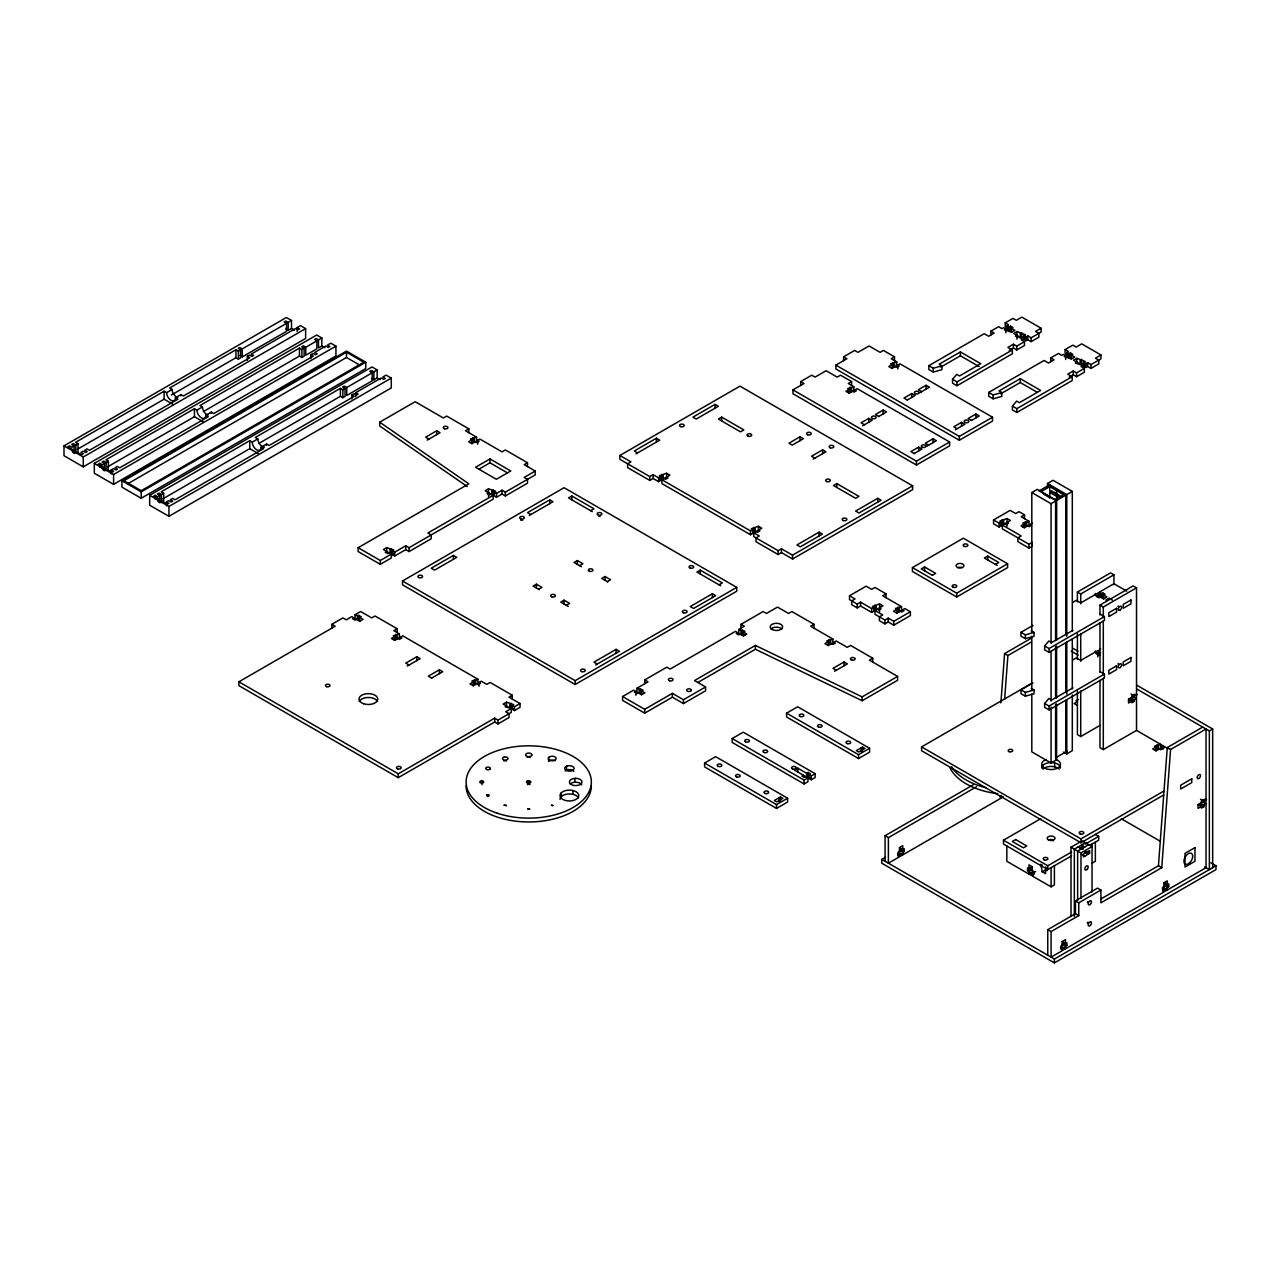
<?xml version="1.0" encoding="UTF-8"?>
<svg xmlns="http://www.w3.org/2000/svg" width="1280" height="1280" viewBox="0 0 1280 1280"><rect width="100%" height="100%" fill="white"/><g stroke="black" fill="none" stroke-linecap="round" stroke-linejoin="round"><path stroke-width="1.5" d="M1000.896 702.88L1004.576 653.616L1031.584 638.032M1004.656 698.88L1007.888 655.536L1031.52 641.888M1100.96 898.944L1158.448 865.76L1167.264 747.552L1202.72 727.088M1047.76 955.216L1047.76 929.664L1075.44 913.68L1075.44 900.896L1097.568 888.128L1100.896 890.032L1100.896 902.816L1161.76 867.68L1170.592 749.472L1206.032 729.008L1206.032 799.936L1203.824 801.216L1200.512 799.296M1009.264 350.432L1013.424 348.048L1016.736 349.952L1024.48 345.488L1024.48 341.648L1016.736 346.128L1013.424 344.208L1007.888 347.408L1012.32 349.952L1012.32 353.792L956.976 385.744L952.544 383.184L952.544 379.36L956.752 374.368L959.52 375.968L980.768 363.696L960.4 351.936L939.152 364.208L941.92 365.808L941.92 369.648L933.28 372.064L928.864 369.52L928.864 365.68L984.208 333.728L988.624 336.288L994.16 333.088L990.848 331.168L990.848 335.008M1069.152 377.184L1073.296 374.784L1076.608 376.704L1084.368 372.224L1084.368 368.4L1076.608 372.864L1073.296 370.944L1067.76 374.144L1072.192 376.704L1072.192 380.528L1016.848 412.48L1012.416 409.936L1012.416 406.096L1016.624 401.104L1019.392 402.704L1040.64 390.432L1020.272 378.688L999.024 390.944L1001.792 392.544L1001.792 396.384L993.168 398.816L988.736 396.256L988.736 392.416L1044.08 360.464L1048.496 363.024L1054.032 359.824L1050.72 357.92L1050.72 361.744M1099.984 614.032L1104.416 616.592L1104.416 620.432L1049.072 652.368L1044.64 649.824L1044.64 645.984L1048.848 641.008L1051.616 642.592L1072.864 630.336M1099.984 671.552L1104.416 674.096L1104.416 677.936L1049.072 709.888L1044.64 707.328L1044.64 703.488L1048.848 698.512L1051.616 700.112L1072.864 687.84M297.152 331.568L297.152 327.568L300.464 325.648L305.616 328.624L305.616 338.464L83.264 466.848L64 455.728L64 445.888L286.352 317.504L291.504 320.48L291.504 328.464L288.176 330.384L285.744 328.976M247.344 360.32L247.344 356.32L249.776 357.728L183.472 396L180.992 394.576L175.456 397.76A6.256 3.616 60 0 1 171.024 400.32A6.256 3.616 60 0 1 166.608 392.656L164.112 391.216L75.568 442.336L78 443.744L78 451.728M171.344 395.024L235.936 357.728L238.384 359.136L240.592 357.856L240.592 349.872L238.384 351.152L235.936 349.744L169.648 388.016L172.128 389.456A6.256 3.616 60 0 0 177.712 397.616M74.128 451.968L74.128 445.984L71.92 447.264L69.472 445.856L67.824 446.816L73.36 450A1.952 1.12 60 0 0 74.736 452.4A1.952 1.12 60 0 0 76.112 451.6L81.648 454.8L83.312 453.84L80.88 452.432L83.088 451.152L85.52 452.56L87.184 451.6L84.752 450.192L86.96 448.912L89.408 450.32L177.952 399.2L175.456 397.76M74.128 445.984L71.696 444.576L73.36 443.616L75.792 445.024L78 443.744M166.608 392.656L172.128 389.456M240.592 349.872L238.16 348.464L239.808 347.504L242.256 348.912L286.528 323.36L286.528 331.344L242.256 356.896L239.808 355.488M286.528 323.36L284.08 321.952L285.744 320.992L288.176 322.4L291.504 320.48M64 445.888L72.256 450.64L73.36 450M77.264 449.344L164.112 399.2L172.752 404.192M72.256 450.64A1.952 1.12 60 0 0 73.632 453.04A1.952 1.12 60 0 0 75.008 452.24L76.112 451.6M247.344 356.32L249.552 355.04L251.984 356.448L253.648 355.488L251.216 354.096L295.488 328.528L297.92 329.936L299.584 328.976L297.152 327.568M75.008 452.24L83.264 457.008L305.616 328.624M310.864 358.656L310.864 354.672L313.088 353.392L315.52 354.8L317.184 353.84L314.752 352.432L325.808 346.032L328.256 347.44L329.904 346.48L327.472 345.072L330.8 343.168L335.936 346.128L335.936 355.968L113.584 484.352L94.32 473.232L94.32 463.392L316.688 335.008L321.824 337.984L321.824 345.968L318.512 347.888L318.512 339.904L321.824 337.984M104.448 469.472L104.448 463.488L102.24 464.768L99.808 463.36L98.144 464.32L103.68 467.52A1.952 1.12 60 0 0 105.056 469.904A1.952 1.12 60 0 0 106.448 469.104L111.984 472.304L113.632 471.344L111.2 469.936L111.2 473.936M310.864 354.672L313.312 356.064L213.808 413.52L211.312 412.08L205.776 415.28A6.256 3.616 60 0 1 201.36 417.824A6.256 3.616 60 0 1 196.928 410.16L194.432 408.72L105.888 459.84L108.32 461.248L108.32 469.232L106.112 470.512L106.112 462.528L103.68 461.12L102.016 462.08L104.448 463.488M203.408 411.536L299.472 356.064L301.904 357.472L304.128 356.192L304.128 348.208L301.904 349.488L299.472 348.08L199.968 405.536L202.464 406.96A6.256 3.616 60 0 0 208.032 415.12M106.112 462.528L108.32 461.248M196.928 410.16L202.464 406.96M305.776 347.248L316.848 340.864L316.848 348.848L305.776 355.232L305.776 347.248L303.344 345.84L301.68 346.8L304.128 348.208M94.32 463.392L102.576 468.16L103.68 467.52M107.6 466.848L194.432 416.704L203.088 421.696M102.576 468.16A1.952 1.12 60 0 0 103.952 470.544A1.952 1.12 60 0 0 105.328 469.744L106.448 469.104M111.2 469.936L113.424 468.656L115.856 470.064L117.52 469.104L115.072 467.712L117.296 466.432L119.728 467.824L208.272 416.704L205.776 415.28M105.328 469.744L113.584 474.512L335.936 346.128M121.936 480.736L346.512 351.088L365.776 362.208L365.776 368.592L141.2 498.256L121.936 487.136L121.936 480.736L141.2 491.856L365.776 362.208M346.512 352.24L123.936 480.736L141.2 490.704L363.776 362.208L346.512 352.24L346.512 357.472L127.376 483.984M355.696 396.672L355.696 392.688L381.152 377.984L383.584 379.392L385.248 378.432L382.816 377.024L386.128 375.12L391.28 378.08L391.28 387.92L168.928 516.304L149.664 505.184L149.664 495.344L372.016 366.96L377.168 369.936L377.168 377.92L373.856 379.84L371.408 378.432M159.792 501.424L159.792 495.44L157.584 496.72L155.152 495.312L153.488 496.272L159.024 499.472A1.952 1.12 60 0 0 160.4 501.856A1.952 1.12 60 0 0 161.776 501.056L167.312 504.256L168.976 503.296L166.544 501.888L166.544 505.888M351.824 398.912L351.824 394.928L354.256 396.32L269.152 445.472L266.656 444.032L261.12 447.232A6.256 3.616 60 0 1 256.688 449.776A6.256 3.616 60 0 1 252.272 442.112L249.776 440.672L161.232 491.792L163.664 493.2L163.664 501.184L161.456 502.464L159.024 501.056M258.72 443.504L340.416 396.32L342.864 397.728L345.072 396.448L345.072 388.464L342.864 389.744L340.416 388.336L255.312 437.472L257.808 438.912A6.256 3.616 60 0 0 264.448 447.184M159.792 495.44L157.36 494.032L159.024 493.072L161.456 494.48L163.664 493.2M252.272 442.112L257.808 438.912M346.736 387.504L372.192 372.816L372.192 380.8L346.736 395.504L346.736 387.504L344.304 386.096L342.64 387.056L345.072 388.464M372.192 372.816L369.76 371.408L371.408 370.448L373.856 371.856L377.168 369.936M149.664 495.344L157.92 500.112L159.024 499.472M162.928 498.8L249.776 448.656L258.416 453.648M157.92 500.112A1.952 1.12 60 0 0 159.296 502.496A1.952 1.12 60 0 0 160.672 501.696L161.776 501.056M166.544 501.888L168.752 500.608L171.2 502.016L172.848 501.056L170.416 499.648L172.64 498.384L175.072 499.776L263.616 448.656L261.12 447.232M351.824 394.928L354.032 393.648L356.464 395.056L358.128 394.096L355.696 392.688M160.672 501.696L168.928 506.464L391.28 378.08M467.216 486.528L379.712 426L379.712 422.176L415.152 401.712L443.376 418L446.688 416.08L468.832 428.864L468.832 432.704M427.248 440.096L440.048 432.704L436.736 430.784L425.664 437.168L428.992 439.088M468.832 428.864L465.504 430.784L476.576 437.168L476.576 441.008L471.936 443.696L468.608 441.776L471.936 439.856L471.936 443.696M476.576 437.168L470.496 439.024L471.936 439.856M477.68 444.208L477.68 440.368L479.904 439.088L502.032 451.872L505.36 449.952L527.488 462.736L527.488 466.56M489.968 458.96L475.584 467.264L496.384 479.28L510.784 470.976L489.968 458.96L489.968 462.8L507.584 472.96M478.784 469.264L489.968 462.8M392.464 550.912L394.672 552.192L405.744 545.808L409.072 547.712L493.184 499.152L493.184 495.328L427.872 533.024L431.2 534.944L431.2 538.768L409.072 551.552L405.744 549.632L394.672 556.032L392.464 554.752L392.464 550.912L393.904 550.08L386.704 547.584L383.392 549.504L391.36 554.112L391.36 557.936L380.288 564.336L358.144 551.552L358.144 547.712L468.832 483.824L379.712 422.176M527.488 462.736L524.176 464.656L535.232 471.04L535.232 474.88L505.36 492.128L502.032 490.208L496.496 493.408L494.288 492.128L494.288 495.952L496.496 497.232L502.032 494.048L505.36 495.952L527.488 483.184L527.488 479.344L524.176 477.424L535.232 471.04M494.288 492.128L495.728 491.296L488.528 488.8L485.216 490.72L493.184 495.328M488.528 492.64L487.088 493.472L489.536 494.88L490.96 494.048M389.136 552.832L387.696 553.664L385.264 552.256L386.704 551.424L386.704 547.584M392.464 554.752L393.904 553.92L391.472 552.512L390.032 553.344L390.032 549.504M358.144 547.712L380.288 560.496L391.36 554.112M402.496 580.992L564.08 487.696L736.736 587.376L736.736 591.216L575.152 684.512L402.496 584.816L402.496 580.992L575.152 680.672L736.736 587.376M619.872 455.488L630.944 461.872L627.616 463.792L627.616 467.616L649.76 480.4L653.072 478.48L658.608 481.68L660.816 480.4L660.816 476.576L658.608 477.84L653.072 474.656L649.76 476.576L619.872 459.312L619.872 455.488L739.952 386.144L912.624 485.84L912.624 489.664L792.528 559.008L781.472 552.608L778.144 554.528L756.016 541.744L756.016 537.92L759.328 536L753.792 532.8L753.792 536.64L778.144 550.688L781.472 548.784L792.528 555.168L912.624 485.84M331.856 628.128L331.856 624.304L342.928 617.904L346.24 619.824L351.776 616.624L354 617.904L352.56 618.736L354.992 620.144L356.432 619.312M453.408 555.424L431.264 568.208L434.592 570.128L456.72 557.344L453.408 555.424L453.408 559.264M529.264 515.456L553.008 501.744L549.696 499.84L527.552 512.608L530.88 514.528M635.968 453.856L659.712 440.144L656.4 438.224L634.256 451.008L637.584 452.928M715.056 404.368L692.928 417.136L696.24 419.056L718.384 406.272L715.056 404.368L715.056 408.192M238.88 681.808L398.272 773.824L494.672 718.16L497.984 720.08L511.264 712.416L511.264 708.576L505.728 711.776L509.056 713.696L509.056 717.536L497.984 723.92L494.672 722L398.272 777.664L238.88 685.648L238.88 681.808L335.184 626.208L331.856 624.304M359.744 621.232L359.744 617.392L363.072 619.312L359.744 621.232L355.104 618.544L355.104 614.72L360.64 611.52L371.696 617.904L375.024 615.984L397.152 628.768L397.152 632.608M355.104 614.72L361.184 616.56L359.744 617.392M590.64 510.688L593.968 508.784L571.824 496L568.512 497.92L592.256 511.632M721.696 417.136L718.384 419.056L740.512 431.84L743.84 429.92L721.696 417.136L721.696 420.976M800.704 385.424L800.704 381.584L811.76 375.2L815.088 377.12L826.16 370.72L837.216 377.12L840.544 375.2L851.616 381.584L851.616 385.424M843.6 360.656L843.6 356.816L854.672 350.432L858 352.336L869.056 345.952L880.128 352.336L883.456 350.432L894.512 356.816L894.512 360.656M852.496 391.296L853.936 392.128L856.368 390.72L854.928 389.888L857.152 388.624L949.616 442L949.616 445.84L916.416 465.008L792.944 393.728L792.944 389.888L804.016 383.504L800.704 381.584M897.84 368.96L897.84 365.12L900.048 363.84L992.528 417.232L992.528 421.072L959.328 440.24L835.856 368.96L835.856 365.12L846.928 358.736L843.6 356.816M753.792 532.8L761.76 528.208L758.448 526.288L751.248 528.768L752.688 529.6L752.688 533.44L750.48 534.72L661.936 483.6L661.936 479.76L669.904 475.168L666.576 473.248L659.392 475.744L660.816 476.576M397.152 628.768L393.84 630.688L399.376 633.888L399.376 637.712L394.72 640.4L391.408 638.48L394.72 636.56L394.72 640.4M663.264 475.168L663.264 478.992L661.824 478.16L659.392 479.568L660.816 480.4M399.376 633.888L393.28 635.744L394.72 636.56M393.28 639.568L395.712 638.16L397.152 638.992L397.152 635.168M851.616 381.584L848.288 383.504L853.824 386.704L853.824 390.528L849.168 393.216L845.856 391.296L849.168 389.376L849.168 393.216M894.512 356.816L891.2 358.736L896.736 361.92L896.736 365.76L892.08 368.448L888.768 366.528L892.08 364.608L892.08 368.448M853.824 386.704L847.744 388.56L849.168 389.376M896.736 361.92L890.64 363.776L892.08 364.608M847.744 392.384L850.176 390.976L851.616 391.808L851.616 387.984M538.624 589.296L541.952 587.376L536.416 584.176L533.088 586.096L539.184 589.616M579.584 565.648L582.896 563.728L577.36 560.544L574.048 562.448L581.52 566.768M407.344 666.048L420.16 658.656L416.832 656.752L405.76 663.136L409.088 665.056M800.032 436.8L788.96 443.2L792.288 445.12L803.36 438.72L800.032 436.8L800.032 440.64M990.848 331.168L998.592 326.704L1001.904 328.624L1003.568 327.664L1005.776 328.944L1005.776 332.768M1009.104 330.848L1009.104 327.024L1010.544 326.192L1010.544 330.016L1009.104 330.848L1007.2 329.392L1008.544 328.624L1005.232 326.704L1005.232 322.864L1012.976 318.4L1016.304 320.304L1021.824 317.12L1041.088 328.24L1041.088 332.064L1031.136 337.824L1027.808 335.904L1026.144 336.864L1023.936 335.584L1023.936 339.424L1026.144 340.688L1027.808 339.728L1031.136 341.648L1038.88 337.184L1038.88 333.344L1035.552 331.424L1041.088 328.24M1007.2 329.392L1007.2 325.568L1008.544 324.784L1005.232 322.864M1005.776 328.944L1004.336 329.76L1011.536 332.256L1014.864 330.336L1011.536 328.432L1011.536 332.256M940.784 367.104L960.4 355.776L979.072 366.56M1011.536 328.432L1012.976 327.6L1010.544 326.192M1023.936 335.584L1025.376 334.752L1016.96 331.552L1013.648 333.472L1020.288 337.312L1021.728 336.48L1024.16 337.888M862.624 425.776L872.144 420.272L868.816 418.368L861.072 422.832L864.4 424.752M878.56 416.576L886.528 411.968L883.216 410.048L875.456 414.528L878.784 416.448M907.088 400.112L915.056 395.504L911.728 393.584L903.984 398.064L907.296 399.984M919.92 392.688L929.44 387.2L926.112 385.28L918.368 389.76L921.696 391.68M1016.96 335.392L1015.52 336.224L1022.832 338.784L1021.168 339.728L1024.48 341.648M431.504 678.176L442.736 671.696L439.408 669.776L428.352 676.176L431.664 678.08M813.12 459.152L825.936 451.76L822.608 449.84L811.536 456.24L814.864 458.144M566.304 605.264L569.616 603.344L564.08 600.16L560.768 602.08L568.24 606.384M607.248 581.632L610.576 579.712L605.04 576.512L601.712 578.432L607.808 581.952M1023.936 339.424L1025.376 338.592M952.544 379.36L956.976 381.904L1012.32 349.952M477.952 679.248L471.872 681.104L473.312 681.936L473.312 685.776L477.952 683.088L477.952 679.248L402.688 635.792L400.48 637.072L401.92 637.904L399.488 639.312L398.048 638.48M473.312 681.936L469.984 683.856L473.312 685.776M479.056 686.288L479.056 682.448L481.28 681.168L486.816 684.368L490.128 682.448L512.272 695.232L512.272 699.056M661.936 479.76L750.48 530.88L752.688 529.6M1050.72 357.92L1058.464 353.44L1061.792 355.36L1063.44 354.4L1065.664 355.68L1065.664 359.52M1068.976 357.6L1068.976 353.76L1070.416 352.928L1070.416 356.768L1068.976 357.6L1067.072 356.144L1068.432 355.36L1065.104 353.44L1065.104 349.6L1072.848 345.136L1076.176 347.056L1081.712 343.856L1100.96 354.976L1100.96 358.816L1091.008 364.56L1087.68 362.64L1086.016 363.6L1083.808 362.32L1083.808 366.16L1086.016 367.44L1087.68 366.48L1091.008 368.4L1098.752 363.92L1098.752 360.08L1095.424 358.176L1100.96 354.976M836.8 483.6L833.488 485.52L855.616 498.288L858.944 496.384L836.8 483.6L836.8 487.424M1067.072 356.144L1067.072 352.304L1068.432 351.52L1065.104 349.6M1065.664 355.68L1064.224 356.512L1071.408 359.008L1074.736 357.088L1071.408 355.168L1071.408 359.008M1000.656 393.84L1020.272 382.512L1037.248 392.32M1071.408 355.168L1072.848 354.336L1070.416 352.928M719.04 584.816L722.352 582.896L700.224 570.128L696.896 572.032L720.656 585.76M913.984 453.632L921.952 449.04L918.624 447.12L910.88 451.584L914.192 453.504M926.816 446.224L936.336 440.72L933.008 438.816L925.264 443.28L928.592 445.2M955.344 429.76L964.848 424.256L961.536 422.352L953.792 426.816L957.104 428.736M971.28 420.56L979.248 415.952L975.92 414.032L968.176 418.512L971.504 420.432M1083.808 362.32L1085.248 361.488L1076.832 358.304L1073.52 360.208L1080.16 364.048L1081.6 363.216L1085.248 365.328L1083.808 366.16M792.944 389.888L916.416 461.168L949.616 442M835.856 365.12L959.328 436.4L992.528 417.232M512.272 695.232L508.944 697.152L520.016 703.536L520.016 707.376L514.48 710.56L512.272 709.28L512.272 705.456L513.712 704.624L506.512 702.128L503.184 704.048L509.824 707.872L511.264 707.056L511.264 703.216M1012.416 406.096L1016.848 408.656L1072.192 376.704M512.272 705.456L514.48 706.736L520.016 703.536M512.272 709.28L513.712 708.448M595.664 664.992L619.424 651.28L616.096 649.36L593.968 662.144L597.28 664.064M712.4 593.76L690.256 606.544L693.584 608.464L715.712 595.68L712.4 593.76L712.4 597.6M819.088 532.16L796.96 544.944L800.288 546.864L822.416 534.08L819.088 532.16L819.088 536M877.76 498.288L855.616 511.072L858.944 512.992L881.072 500.208L877.76 498.288L877.76 502.128M644.704 683.76L644.704 679.936L666.848 667.152L670.16 669.072L735.456 631.36L737.68 632.64L736.24 633.472L738.672 634.88L740.112 634.048M740.992 628.176L740.992 624.336L763.136 611.552L766.448 613.472L777.52 607.088L788.592 613.472L791.904 611.552L814.048 624.336L814.048 628.176M697.888 682.448L755.392 649.264L862.16 700.72L897.616 680.256L897.616 676.416L862.16 696.88L755.392 645.424L694.512 680.576L705.584 686.96L705.584 690.8L683.44 703.568L672.384 697.184L644.704 713.152L622.576 700.384L622.576 696.544L633.632 690.16L635.856 691.44L635.856 695.264M641.6 694.752L641.6 690.928L644.928 692.832L641.6 694.752L636.96 692.08L636.96 688.24L648.032 681.856L644.704 679.936M743.44 635.968L743.44 632.128L746.752 634.048L743.44 635.968L738.784 633.28L738.784 629.456L744.32 626.256L740.992 624.336M635.856 691.44L634.416 692.272L636.848 693.664L638.288 692.832M636.96 688.24L643.04 690.096L641.6 690.928M738.784 629.456L744.864 631.296L743.44 632.128M744.864 635.136L742.432 633.728L740.992 634.56L740.992 630.736M622.576 696.544L644.704 709.328L672.384 693.344L683.44 699.744L705.584 686.96M849.504 595.776L855.04 598.96L851.728 600.88L851.728 604.72L857.264 607.904L860.576 606L871.648 612.384L873.856 611.104L873.856 607.264L871.648 608.544L860.576 602.16L857.264 604.08L849.504 599.6L849.504 595.776L866.112 586.176L871.648 589.376L874.96 587.456L886.032 593.856L886.032 597.68M1031.808 632.192L1031.808 492.56L1037.344 489.36L1056.592 500.48M1047.52 487.472L1047.52 483.488L1053.056 480.288L1072.304 491.408L1072.304 631.04M1038.832 491.056L1050.064 484.576M1049.728 486.608L1040.768 491.792L1054.608 499.776L1063.568 494.608L1049.728 486.608L1049.728 490.448L1061.84 497.44M1002.4 525.072L1021.216 535.936L1017.904 537.856L1017.904 541.68L1028.976 548.08L1032.288 546.16L1032.288 542.32L1028.976 544.24L1002.4 528.912L1002.4 525.072L1010.384 520.464L1007.056 518.56L999.856 521.04L1001.296 521.872L1001.296 525.712L999.088 526.992L993.552 523.792L993.552 519.952L1010.16 510.368L1015.696 513.568L1019.008 511.648L1024.544 514.848L1024.544 518.688M814.048 624.336L810.72 626.256L832.864 639.04L832.864 642.864L828.208 645.552L824.896 643.632L828.208 641.712L828.208 645.552M912.416 567.6L963.328 538.208L1007.6 563.76L1007.6 567.6L956.688 596.992L912.416 571.44L912.416 567.6L956.688 593.168L1007.6 563.76M1049.728 498.24L1049.728 492.368L1052.16 490.96M993.552 519.952L999.088 523.152L1001.296 521.872M932.336 575.264L935.664 573.36L924.592 566.96L921.264 568.88L932.496 575.36M1003.728 520.464L1003.728 524.304L1002.304 523.472L999.856 524.88L1001.296 525.712M886.032 593.856L882.72 595.776L901.536 606.64L901.536 610.464L896.88 613.152L893.552 611.232L896.88 609.312L896.88 613.152M1024.544 514.848L1021.216 516.768L1028.976 521.232L1028.976 525.072L1024.32 527.76L1021.008 525.84L1024.32 523.92L1024.32 527.76M1056.592 640.112L1056.656 496.352L1059.088 494.96M874.96 610.464L882.72 614.944L879.392 616.864L879.392 620.688L884.928 623.888L888.24 621.968L893.776 625.168L910.384 615.584L910.384 611.744L893.776 621.328L888.24 618.128L884.928 620.048L874.96 614.304L874.96 610.464L882.928 605.872L879.616 603.952L872.416 606.448L873.856 607.264M1031.808 492.56L1051.056 503.68L1072.304 491.408M1028.976 521.232L1022.88 523.088L1024.32 523.92M1022.88 526.928L1025.312 525.52L1026.752 526.352L1026.752 522.512M832.864 639.04L826.768 640.896L828.208 641.712M1032.288 523.152L1030.08 524.432L1031.52 525.264L1029.088 526.672L1027.648 525.84M901.536 606.64L895.44 608.48L896.88 609.312M995.424 564.4L998.752 562.496L987.68 556.096L984.352 558.016L997.168 565.408M834.56 671.28L847.36 663.888L844.048 661.968L832.976 668.368L836.288 670.288M732.144 738.56L743.2 732.176L815.152 773.712L815.152 777.536L811.28 779.776L809.056 778.496L809.056 774.672L810.496 773.84L808.064 772.432L806.624 773.264L797.776 768.144L794.448 770.064L807.952 777.856L807.952 781.696L804.08 783.936L732.144 742.4L732.144 738.56L804.08 780.096L807.952 777.856M872.704 662.032L872.704 658.208L869.392 660.128L897.616 676.416M786.592 713.152L797.664 706.768L869.6 748.304L869.6 752.128L858.544 758.528L786.592 716.992L786.592 713.152L858.544 754.688L869.6 748.304M704.592 763.056L715.648 756.672L787.6 798.208L787.6 802.032L776.528 808.432L704.592 766.896L704.592 763.056L776.528 804.592L787.6 798.208M1077.408 601.952L1077.408 592.048L1110.608 572.88L1113.92 574.8L1113.92 584.688M1077.408 592.048L1080.72 593.968L1113.92 574.8M1031.248 630.832L1034.016 632.432L1034.016 636.272L1025.376 638.704L1020.96 636.144L1020.96 632.304L1033.056 625.328M1072.832 602.352L1076.288 600.352L1080.72 602.912L1095.664 594.288L1097.872 595.568L1096.432 596.4L1098.88 597.808L1100.32 596.976L1103.632 598.896L1106.96 596.976L1103.632 595.056L1103.632 598.896M1101.2 597.488L1101.2 593.648L1102.64 592.816L1102.64 596.656L1101.2 597.488L1099.296 596.032L1099.296 592.192L1113.92 583.744L1126.768 591.152M1099.296 596.032L1100.64 595.248M1103.632 595.056L1105.072 594.224L1102.64 592.816M1105.744 600.096L1109.056 598.192L1112.384 600.096M803.312 775.184L801.872 776.016L804.304 777.424L805.744 776.592M1099.984 614.992L1099.984 605.088L1133.184 585.92L1136.512 587.84L1136.512 694.608L1134.288 695.888L1130.976 693.968M1099.984 605.088L1103.296 607.008L1136.512 587.84M809.056 774.672L811.28 775.952L815.152 773.712M862.528 747.024L856.32 750.608L858.752 752L864.96 748.432L862.528 747.024L862.528 750.864L861.088 751.68L861.088 747.856M809.056 778.496L810.496 777.664M780.512 796.928L774.32 800.496L776.752 801.904L782.944 798.336L780.512 796.928L780.512 800.752L779.072 801.584L779.072 797.76M1044.64 645.984L1049.072 648.544L1104.416 616.592M1163.6 795.04L1080.976 842.752L921.584 750.736L921.584 746.896L1031.712 683.312M1031.248 688.352L1034.016 689.952L1034.016 693.776L1025.376 696.208L1020.96 693.648L1020.96 689.824L1033.056 682.832M1072.832 659.872L1076.288 657.872L1080.72 660.432L1095.664 651.808L1097.872 653.072L1097.872 656.912M1100.64 648.928L1099.296 649.696L1099.296 653.536L1100.64 652.752M1097.872 653.072L1096.432 653.904L1098.88 655.312L1100.32 654.48M1044.64 703.488L1049.072 706.048L1104.416 674.096M1078.432 699.424L1075.984 700.832L1077.424 701.664L1074.112 703.568L1077.424 705.488M885.072 861.28L885.072 835.728L973.264 784.8M885.072 835.728L888.384 837.632L976.592 786.72M1134.288 701.392L1130.976 699.472L1130.976 697.808L1134.288 699.728L1134.288 701.392L1131.856 702.8L1131.856 701.136L1128.544 703.056L1128.544 699.216L1133.184 696.528L1136.512 698.448L1136.512 730.4L1103.296 749.568L1099.984 747.648L1099.984 680.336M1128.544 700.88L1130.976 699.472M1134.288 699.728L1136.512 698.448M1077.408 691.056L1077.408 734.624L1080.72 736.528L1099.696 725.584M999.84 796.304L1001.28 795.472L1001.28 798.016L902.768 854.896L899.456 852.976L899.456 847.616L902.768 845.696L902.768 849.52L904.208 848.688L904.208 851.504L902.768 852.336L899.456 850.416L900.896 849.584L904.208 851.504M1055.872 757.648L1067.104 751.168M1210.816 862.768L1216 865.76L1216 869.584L1054.4 962.88L881.744 863.2L881.744 859.36L885.184 857.376M1031.808 694.016L1031.808 751.872L1051.056 762.992L1056.592 759.792L1056.592 703.936M1063.568 752.064L1066.784 753.92L1072.304 750.72L1072.304 694.864M899.456 851.44L898.016 852.272L898.016 855.088L899.456 854.256L899.456 856.816L888.384 863.2L888.384 837.632M1160.656 744.352L1154.576 746.192L1156.016 747.024L1156.016 750.864L1160.656 748.176L1160.656 744.352L1136.72 730.512M1156.016 747.024L1152.688 748.944L1156.016 750.864M1071.52 855.872L1047.76 869.584L1003.488 844.032L1003.488 840.192L1040.832 818.64M1136.848 689.056L1209.36 730.928L1212.672 729.008L1212.672 867.68M1027.52 870.672L1030.832 868.752L1032.272 869.584L1028.944 871.504L1027.52 870.672L1027.52 867.872L1028.944 868.688L1032.272 866.784L1032.272 872.144L1028.944 874.064L1006.816 861.28L1006.816 845.952M921.584 746.896L1080.976 838.912L1163.6 791.216M1071.008 916.448L1071.008 847.232L1080.496 841.744M1054.4 865.76L1054.4 884.928L1051.088 886.848L1032.272 875.984L1032.272 873.424L1035.584 871.504M1085.392 842.752L1074.336 849.136L1074.336 916.384M1003.488 840.192L1047.76 865.76L1071.52 852.032M1085.104 844.208L1098.672 836.368L1098.672 840.192L1090.192 845.088M1079.856 848.496L1082.96 846.72L1082.96 849.52L1078.208 846.912M1088.72 844.672L1077.648 851.056L1077.648 900.512M1042.24 865.12L1040.8 864.288L1042.24 871.76L1045.552 869.84L1046.992 870.672L1046.992 867.872L1045.552 867.04M1071.008 847.232L1080.976 852.976L1092.032 846.592L1082.08 840.832M1089.6 853.36L1083.408 856.944L1083.408 854.128L1089.6 850.544L1089.6 853.36L1086.288 851.44L1084.848 852.272L1088.16 854.192M1092.032 863.2L1095.36 861.28L1095.36 842.112M1203.824 806.704L1200.512 804.8L1200.512 803.136L1203.824 805.056L1203.824 806.704L1201.392 808.112L1201.392 806.448L1198.064 808.368L1198.064 804.544L1202.72 801.856L1206.032 803.776L1206.032 867.68L1167.296 890.032L1163.984 888.128L1163.984 882.752L1167.296 880.832L1167.296 884.672L1168.736 883.84L1168.736 886.656L1167.296 887.488L1163.984 885.568L1165.424 884.736L1168.736 886.656M1203.824 805.056L1206.032 803.776M1075.44 900.896L1078.752 902.816L1100.896 890.032M1047.76 929.664L1051.088 931.568L1078.752 915.6L1078.752 902.816M1163.984 886.592L1162.544 887.424L1162.544 890.224L1163.984 889.392L1163.984 891.952L1065.472 948.832L1062.16 946.912L1062.16 941.536L1065.472 939.632L1065.472 943.456L1066.912 942.624L1066.912 945.44L1065.472 946.272L1062.16 944.352L1063.6 943.52L1066.912 945.44M1062.16 945.376L1060.72 946.208L1060.72 949.024L1062.16 948.192L1062.16 950.752L1051.088 957.136L1051.088 931.568M881.744 859.36L1054.4 959.056L1216 865.76M527.552 780.8L526.384 781.984L527.552 783.152L531.072 781.984L527.552 780.8L527.552 784.64M928.864 365.68L933.28 368.24L941.92 365.808M988.736 392.416L993.168 394.976L1001.792 392.544M1020.96 632.304L1025.376 634.864L1034.016 632.432M1020.96 689.824L1025.376 692.384L1034.016 689.952M503.888 760.976L504.4 760.832A2.736 1.584 0 0 1 506.48 760.928M690.752 691.024L691.008 690.832A2.352 1.36 0 0 0 689.184 688.8A2.352 1.36 0 0 0 686.768 690.624A2.352 1.36 0 0 0 690.64 691.12M1084.368 368.4L1081.04 366.48L1082.704 365.52L1075.392 362.96L1076.832 362.128L1076.832 358.304M897.84 365.12L899.28 365.952L896.848 367.36L895.408 366.528M1047.52 483.488L1066.784 494.608L1066.784 636.224M1048.512 485.216L1065.776 495.184L1065.776 634.64M1053.904 491.952L1057.36 493.952M1049.728 492.368L1056.656 496.352M1043.52 494.08L1048.688 497.072M1007.056 522.384L1008.496 523.216L1006.064 524.624L1004.624 523.792M1072.832 648.256L1078 651.248M1136.704 685.152L1212.672 729.008M1071.232 651.184L1078.144 655.168M1128.544 699.216L1131.856 701.136M1004.576 653.616L1007.888 655.536M1167.264 747.552L1170.592 749.472M1168.128 748.656L1163.984 746.256L1161.76 747.536L1163.2 748.368L1160.768 749.776L1159.328 748.944M910.384 611.744L904.848 608.544L902.64 609.824L904.08 610.656L901.632 612.064L900.208 611.232M664.144 478.48L665.584 479.312L668.016 477.904L666.576 477.088L666.576 473.248M756.016 531.52L757.44 532.352L759.888 530.944L758.448 530.112L758.448 526.288M879.616 607.776L881.056 608.608L878.624 610.016L877.184 609.184M1198.064 804.544L1201.392 806.448M872.704 658.208L850.576 645.424L847.248 647.344L836.176 640.96L833.968 642.224L835.408 643.056L832.976 644.464L831.536 643.632M318.512 339.904L316.08 338.496L314.416 339.456L316.848 340.864M346.512 357.472L360.32 365.456M291.504 328.464L294.496 330.192M321.824 345.968L324.816 347.696M377.168 377.92L380.16 379.648M477.68 440.368L479.12 441.2L476.688 442.608L475.248 441.776M1121.328 818.768L1160.496 841.376M1204.608 866.848L1209.36 869.584L1209.36 730.928M1158.448 865.76L1161.76 867.68M1095.28 834.4L1098.672 836.368M1163.984 882.752L1167.296 884.672M1084.848 846.912L1081.52 844.992L1081.52 847.536M1081.52 854.192L1084.848 856.112M1050.528 839.232L1053.296 840.832M1042.24 871.76L1045.552 873.68L1045.552 869.84M1032.272 866.784L1028.944 864.864L1028.944 868.688M1032.272 870.608L1033.712 871.44L1033.712 874.256L1032.272 873.424M1075.44 913.68L1078.752 915.6M899.456 847.616L902.768 849.52M1062.16 941.536L1065.472 943.456M479.056 682.448L480.496 683.28L478.064 684.688L476.624 683.856M511.264 708.576L505.184 706.736L506.512 705.968L506.512 702.128M1067.072 352.304L1068.976 353.76M1007.2 325.568L1009.104 327.024M1099.296 592.192L1101.2 593.648M1203.824 801.216L1203.824 799.552L1201.392 800.96L1201.392 802.624M1167.296 887.488L1167.296 890.032M1165.424 881.92L1165.424 884.736M1158.448 745.616L1158.448 749.456L1157.008 748.624L1157.008 744.784M1134.288 695.888L1134.288 694.224L1131.856 695.632L1131.856 697.296M1103.296 607.008L1103.296 616.912M1103.296 620.864L1103.296 674.32M1103.296 678.288L1103.296 749.568M1099.984 622.912L1099.984 672.416M1092.032 844.032L1092.032 892.08M1091.008 364.56L1091.008 368.4M1087.68 362.64L1087.68 366.48M1086.016 363.6L1086.016 367.44M1081.6 359.392L1081.6 363.216M1080.976 838.912L1080.976 842.752M1080.976 852.976L1080.976 898.464M1080.72 593.968L1080.72 603.872M1080.72 633.568L1080.72 661.296M1080.72 690.992L1080.72 736.528M1080.16 360.208L1080.16 364.048M1077.408 633.632L1077.408 659.376M1076.608 372.864L1076.608 376.704M1073.296 370.944L1073.296 374.784M1072.304 639.008L1072.304 688.88M1066.784 642.208L1066.784 694.08M1066.784 700.064L1066.784 753.92M1065.776 642.608L1065.776 692.416M1065.776 700.384L1065.776 752.192M1065.472 946.272L1065.472 948.832M1056.656 490.608L1056.656 494.448M1056.592 646.096L1056.592 697.952M1055.6 501.056L1055.6 640.512M1055.6 646.496L1055.6 698.304M1055.6 704.272L1055.6 758.064M1054.656 763.024L1054.656 766.848M1054.4 959.056L1054.4 962.88M1051.056 503.68L1051.056 643.312M1051.056 651.28L1051.056 701.152M1051.056 707.136L1051.056 762.992M1051.088 867.68L1051.088 886.848M1049.072 648.544L1049.072 652.368M1049.072 706.048L1049.072 709.888M1047.76 865.76L1047.76 869.584M1042.96 765.28L1042.96 769.104A9.392 5.424 0 0 1 1053.52 766.592L1055.776 767.12A9.392 5.424 0 0 1 1059.216 769.104M1031.808 636.176L1031.808 690.032M1031.136 337.824L1031.136 341.648M1028.976 544.24L1028.976 548.08M1028.944 871.504L1028.944 874.064M1027.808 335.904L1027.808 339.728M1026.144 336.864L1026.144 340.688M1025.312 521.68L1025.312 525.52M1025.376 634.864L1025.376 638.704M1025.376 692.384L1025.376 696.208M1021.728 332.64L1021.728 336.48M1020.288 333.472L1020.288 337.312M1020.272 378.688L1020.272 382.512M1016.96 331.552L1016.96 339.232M1016.736 346.128L1016.736 349.952M1016.848 408.656L1016.848 412.48M1013.424 344.208L1013.424 348.048M1007.056 518.56L1007.056 526.224M1002.304 519.632L1002.304 523.472M999.088 523.152L999.088 526.992M993.168 394.976L993.168 398.816M987.68 556.096L987.68 559.936M975.92 414.032L975.92 417.872M961.536 422.352L961.536 426.176M960.4 351.936L960.4 355.776M959.328 436.4L959.328 440.24M956.976 381.904L956.976 385.744M956.688 593.168L956.688 596.992M933.28 368.24L933.28 372.064M933.008 438.816L933.008 442.64M926.112 385.28L926.112 389.12M924.592 566.96L924.592 570.8M918.624 447.12L918.624 450.944M916.416 461.168L916.416 465.008M911.728 393.584L911.728 397.424M902.768 852.336L902.768 854.896M899.312 607.904L899.312 611.744L897.872 610.912L897.872 607.072M894.512 363.2L894.512 367.04L893.072 366.208L893.072 362.368M893.776 621.328L893.776 625.168M888.24 618.128L888.24 621.968M884.928 620.048L884.928 623.888M883.216 410.048L883.216 413.888M879.616 603.952L879.616 611.616M876.288 605.872L876.288 609.696L874.848 608.864L874.848 605.04M871.648 608.544L871.648 612.384M868.816 418.368L868.816 422.192M862.16 696.88L862.16 700.72M860.576 602.16L860.576 606M858.544 754.688L858.544 758.528M857.264 604.08L857.264 607.904M850.176 387.152L850.176 390.976M844.048 661.968L844.048 665.808M830.656 640.32L830.656 644.144L829.216 643.312L829.216 639.488M822.608 449.84L822.608 453.68M811.28 775.952L811.28 779.776M808.064 772.432L808.064 776.272L806.624 777.104L806.624 773.264M804.08 780.096L804.08 783.936M797.776 768.144L797.776 771.984M792.528 555.168L792.528 559.008M781.472 548.784L781.472 552.608M778.144 550.688L778.144 554.528M776.528 804.592L776.528 808.432M755.392 645.424L755.392 649.264M755.12 528.208L755.12 532.032L753.68 531.2L753.68 527.376M750.48 530.88L750.48 534.72M742.432 629.904L742.432 633.728M700.224 570.128L700.224 573.952M683.44 699.744L683.44 703.568M672.384 693.344L672.384 697.184M661.824 474.336L661.824 478.16M658.608 477.84L658.608 481.68M656.4 438.224L656.4 442.064M653.072 474.656L653.072 478.48M649.76 476.576L649.76 480.4M644.704 709.328L644.704 713.152M640.608 688.688L640.608 692.512L639.168 693.344L639.168 689.52M616.096 649.36L616.096 653.2M605.04 576.512L605.04 580.352M577.36 560.544L577.36 564.368M575.152 680.672L575.152 684.512M574.88 778.432L574.88 782.256M572.96 790.576L572.96 794.4M571.824 496L571.824 499.84M566.56 766.288L566.56 770.128M564.08 600.16L564.08 603.984M561.264 792.832A9.392 5.424 0 0 0 562.752 799.376L564.704 800.24A9.392 5.424 0 0 0 577.52 798.256A9.392 5.424 0 0 0 574.096 790.848L571.824 790.304A9.392 5.424 0 0 0 561.264 792.832L561.264 796.656M549.696 499.84L549.696 503.664M548.624 757.648L548.624 761.488M536.416 584.176L536.416 588.016M529.904 780.8L529.904 784.64M528.72 780.624L528.72 784.464M514.48 706.736L514.48 710.56M509.824 704.048L509.824 707.872M505.36 492.128L505.36 495.952M502.032 490.208L502.032 494.048M497.984 720.08L497.984 723.92M496.496 493.408L496.496 497.232M494.672 718.16L494.672 722M493.296 489.888L493.296 493.728L491.856 494.56L491.856 490.72M488.528 488.8L488.528 496.464M482.016 780.864L482.016 784.704M475.744 680.528L475.744 684.368L474.304 683.536L474.304 679.696M474.368 438.448L474.368 442.288L472.928 441.456L472.928 437.616M439.408 669.776L439.408 673.616M436.736 430.784L436.736 434.608M416.832 656.752L416.832 660.576M409.072 547.712L409.072 551.552M405.744 545.808L405.744 549.632M398.272 773.824L398.272 777.664M395.712 634.336L395.712 638.16M394.672 552.192L394.672 556.032M391.472 548.672L391.472 552.512M380.288 560.496L380.288 564.336M373.856 371.856L373.856 379.84M358.752 615.168L358.752 618.992L357.312 619.824L357.312 615.984M342.864 389.744L342.864 397.728M340.416 388.336L340.416 396.32M301.904 349.488L301.904 357.472M299.472 348.08L299.472 356.064M288.176 322.4L288.176 330.384M249.776 440.672L249.776 448.656M242.256 348.912L242.256 356.896M238.384 351.152L238.384 359.136M235.936 349.744L235.936 357.728M194.432 408.72L194.432 416.704M168.928 506.464L168.928 516.304M164.112 391.216L164.112 399.2M161.456 494.48L161.456 502.464M157.584 496.72L157.584 500.704M155.152 495.312L155.152 499.296M141.2 491.856L141.2 498.256M113.584 474.512L113.584 484.352M102.24 464.768L102.24 468.752M99.808 463.36L99.808 467.36M83.264 457.008L83.264 466.848M75.792 445.024L75.792 453.008M1095.728 595.68A2.352 1.36 -60 0 1 1098.496 593.216A2.352 1.36 -60 0 1 1097.76 596.848M1095.728 653.184A2.352 1.36 -60 0 1 1098.496 650.72A2.352 1.36 -60 0 1 1097.76 654.368M1095.44 593.456A2.352 1.36 -60 0 1 1095.184 594.016M1095.44 650.976A2.352 1.36 -60 0 1 1095.184 651.52M1118.192 605.936A2.352 1.36 -60 0 1 1118.016 606.496M1118.192 663.44A2.352 1.36 -60 0 1 1118.016 664M180.992 394.576A6.256 3.616 60 0 1 180.832 395.808M211.312 412.08A6.256 3.616 60 0 1 211.168 413.312M266.656 444.032A6.256 3.616 60 0 1 266.512 445.264M958.048 567.648A3.92 2.256 0 0 0 963.92 565.68A3.92 2.256 0 0 0 958.048 563.728A3.92 2.256 0 0 0 958.048 567.648A3.92 2.256 0 0 1 961.968 567.568M591.344 785.808A62.608 36.144 0 0 1 528.72 821.968A62.608 36.144 0 0 1 466.112 785.808M549.44 760.736A3.92 2.256 0 0 1 554.976 760.736M570.256 784.016A6.256 3.616 0 0 1 574.064 782.32L575.68 782.208A6.256 3.616 0 0 1 581.728 784.88M560 799.376A9.392 5.424 0 0 1 571.824 794.128L574.096 794.672A9.392 5.424 0 0 1 578.464 797.968M565.232 771.008A4.688 2.704 0 0 1 565.936 770.432L566.88 769.968A4.688 2.704 0 0 1 573.872 771.456M527.168 757.136A3.136 1.808 0 0 1 530.288 757.136M359.312 701.488A9.392 5.424 0 0 1 368.384 697.472A9.392 5.424 0 0 1 377.456 701.488M520.848 520.384A2.352 1.36 0 0 1 522.64 520.256M598.896 516.416A2.352 1.36 0 0 1 600.112 516.416M770.992 628.928A6.256 3.616 0 0 1 781.84 628.928M1087.68 901.584A2.352 1.36 -60 0 1 1087.328 902.08M1087.888 922.112A2.272 1.312 -60 0 1 1087.312 923.136M1049.136 840.24A3.92 2.256 0 0 0 1055.008 838.272A3.92 2.256 0 0 0 1049.136 836.32A3.92 2.256 0 0 0 1049.136 840.24A3.92 2.256 0 0 1 1053.04 840.16M997.744 793.664A62.608 36.144 0 0 1 949.936 767.616M986.464 787.824A62.608 36.144 0 0 1 951.584 766.784M1041.696 767.984A9.392 5.424 0 0 1 1053.52 762.752L1055.776 763.296A9.392 5.424 0 0 1 1060.48 767.984M1055.776 759.456A9.392 5.424 0 0 1 1058.288 767.632A9.392 5.424 0 0 1 1043.888 767.632A9.392 5.424 0 0 1 1046.384 759.456M897.792 853.936A2.352 1.36 0 0 1 901.12 853.936A2.352 1.36 0 0 1 901.12 855.856A2.352 1.36 0 0 1 897.792 855.856M1003.312 796.784A2.352 1.36 0 0 1 1000.112 797.28M1162.8 888.864A2.352 1.36 0 0 1 1166.336 890.032A2.352 1.36 0 0 1 1162.8 891.216M1060.496 947.872A2.352 1.36 0 0 1 1064.416 948.48A2.352 1.36 0 0 1 1061.552 950.144M1033.44 875.232A2.352 1.36 0 0 1 1030.144 874.64A2.352 1.36 0 0 1 1031.472 872.784A2.352 1.36 0 0 1 1034.544 873.712M1204.816 799.296A2.352 1.36 60 0 1 1205.984 802.32A2.352 1.36 60 0 1 1203.952 802.496A2.352 1.36 60 0 1 1202.768 799.472M1162.752 749.312A2.352 1.36 60 0 1 1160.688 746.608A2.352 1.36 60 0 1 1162.176 745.232A2.352 1.36 60 0 1 1163.984 748.176M1135.68 694.384A2.352 1.36 60 0 1 1135.68 697.712A2.352 1.36 60 0 1 1133.184 694.608M1206.528 799.664A2.352 1.36 60 0 1 1206.256 799.104M1137.328 694.832A2.352 1.36 60 0 1 1136.992 694.336M531.856 754.864L531.744 755.344A3.136 1.808 0 0 1 528.72 756.672A3.136 1.808 0 0 1 525.696 755.344L525.6 754.864A3.136 1.808 0 0 1 528.72 753.056A3.136 1.808 0 0 1 531.856 754.864M486.608 795.184C488.224 798.992 491.392 792.832 486.608 795.184M504.16 805.2L506.416 805.552L504.16 805.2M527.856 808.88L529.664 809.168L527.856 808.88M551.488 805.28L552.976 805.52L551.488 805.28M548.816 757.376L548.432 757.92A3.92 2.256 0 0 0 550.256 760.464A3.92 2.256 0 0 0 554.976 760.096L555.6 759.632A3.92 2.256 0 0 0 554.16 756.544A3.92 2.256 0 0 0 548.816 757.376M490.224 768.944L489.92 769.248A2.352 1.36 0 0 1 485.984 769.056A2.352 1.36 0 0 1 487.952 767.072A2.352 1.36 0 0 1 490.224 768.944M1116.576 608.288L1108.832 612.752L1108.832 616.592L1116.576 612.112L1116.576 608.288M1130.976 599.984L1123.232 604.448L1123.232 608.288L1130.976 603.808L1130.976 599.984M1116.576 665.792L1108.832 670.272L1108.832 674.096L1116.576 669.632L1116.576 665.792M1130.976 657.488L1123.232 661.968L1123.232 665.792L1130.976 661.328L1130.976 657.488M1015.664 839.552L1012.352 841.472L1023.424 847.872L1026.736 845.952L1015.664 839.552M1191.76 778.784L1180.688 785.184L1180.688 789.008L1191.76 782.624L1191.76 778.784M1194.976 847.616L1185.008 853.36L1185.008 867.04L1194.976 861.28L1194.976 847.616M566.88 766.144L565.936 766.592A4.688 2.704 0 0 0 564.912 769.232L565.424 769.872A4.688 2.704 0 0 0 570.8 771.008L571.904 770.72A4.688 2.704 0 0 0 573.36 766.976A4.688 2.704 0 0 0 566.88 766.144M504.4 757.008L503.744 757.184A2.736 1.584 0 0 0 502.96 759.376L503.424 759.68A2.736 1.584 0 0 0 506.096 760L506.752 759.824A2.736 1.584 0 0 0 507.856 758.016L507.536 757.632A2.736 1.584 0 0 0 504.4 757.008M482.272 783.072L481.776 783.104A1.952 1.136 0 0 1 479.808 781.984A1.952 1.136 0 0 1 481.776 780.848L482.272 780.896A1.952 1.136 0 0 1 483.728 781.984A1.952 1.136 0 0 1 482.272 783.072M575.68 778.368L574.064 778.496A6.256 3.616 0 0 0 569.424 781.984A6.256 3.616 0 0 0 574.064 785.472L575.68 785.6A6.256 3.616 0 0 0 581.952 781.984A6.256 3.616 0 0 0 575.68 778.368M965.344 422.56A2.352 1.36 0 0 0 968.864 421.392A2.352 1.36 0 0 0 965.344 420.208A2.352 1.36 0 0 0 965.344 422.56M915.536 393.808A2.352 1.36 0 0 0 919.056 392.624A2.352 1.36 0 0 0 915.536 391.456A2.352 1.36 0 0 0 915.536 393.808M922.432 447.328A2.352 1.36 0 0 0 925.952 446.16A2.352 1.36 0 0 0 922.432 444.992A2.352 1.36 0 0 0 922.432 447.328M872.624 418.576A2.352 1.36 0 0 0 876.144 417.408A2.352 1.36 0 0 0 872.624 416.224A2.352 1.36 0 0 0 872.624 418.576M1120.336 609.888A2.352 1.36 -60 0 0 1121.072 606.256A2.352 1.36 -60 0 0 1118.304 608.72A2.352 1.36 -60 0 0 1120.336 609.888M1120.336 667.392A2.352 1.36 -60 0 0 1121.072 663.76A2.352 1.36 -60 0 0 1118.304 666.224A2.352 1.36 -60 0 0 1120.336 667.392M792.72 769.008A2.352 1.36 0 0 0 796.24 767.824A2.352 1.36 0 0 0 792.72 766.656A2.352 1.36 0 0 0 792.72 769.008M764.16 752.512A2.352 1.36 0 0 0 767.696 751.344A2.352 1.36 0 0 0 764.16 750.176A2.352 1.36 0 0 0 764.16 752.512M745.424 741.76A2.352 1.36 0 0 0 749.344 741.152A2.352 1.36 0 0 0 746.464 739.488A2.352 1.36 0 0 0 745.424 741.76M765.168 793.504A2.352 1.36 0 0 0 768.688 792.32A2.352 1.36 0 0 0 765.168 791.152A2.352 1.36 0 0 0 765.168 793.504M736.624 777.008A2.352 1.36 0 0 0 740.144 775.84A2.352 1.36 0 0 0 736.624 774.672A2.352 1.36 0 0 0 736.624 777.008M717.872 766.256A2.352 1.36 0 0 0 721.792 765.648A2.352 1.36 0 0 0 718.928 763.984A2.352 1.36 0 0 0 717.872 766.256M847.184 743.6A2.352 1.36 0 0 0 850.704 742.416A2.352 1.36 0 0 0 847.184 741.248A2.352 1.36 0 0 0 847.184 743.6M818.624 727.104A2.352 1.36 0 0 0 822.144 725.936A2.352 1.36 0 0 0 818.624 724.768A2.352 1.36 0 0 0 818.624 727.104M800.368 716.56A2.352 1.36 0 0 0 803.888 715.392A2.352 1.36 0 0 0 800.368 714.224A2.352 1.36 0 0 0 800.368 716.56M953.296 587.312A2.352 1.36 0 0 0 956.816 586.128A2.352 1.36 0 0 0 953.296 584.96A2.352 1.36 0 0 0 953.296 587.312M964.368 546.416A2.352 1.36 0 0 0 967.888 545.232A2.352 1.36 0 0 0 964.368 544.064A2.352 1.36 0 0 0 964.368 546.416M497.424 813.28A62.608 36.144 0 0 0 591.344 781.984A62.608 36.144 0 0 0 497.424 750.672A62.608 36.144 0 0 0 497.424 813.28M843.376 520.56A2.352 1.36 0 0 0 846.896 519.376A2.352 1.36 0 0 0 843.376 518.208A2.352 1.36 0 0 0 843.376 520.56M680.672 426.624A2.352 1.36 0 0 0 684.208 425.456A2.352 1.36 0 0 0 680.672 424.272A2.352 1.36 0 0 0 680.672 426.624M826.784 481.584A2.352 1.36 0 0 0 830.304 480.4A2.352 1.36 0 0 0 826.784 479.232A2.352 1.36 0 0 0 826.784 481.584M748.192 436.208A2.352 1.36 0 0 0 751.712 435.04A2.352 1.36 0 0 0 748.192 433.856A2.352 1.36 0 0 0 748.192 436.208M807.712 434.784A2.352 1.36 0 0 0 811.232 433.616A2.352 1.36 0 0 0 807.712 432.432A2.352 1.36 0 0 0 807.712 434.784M830.288 447.824A2.352 1.36 0 0 0 833.808 446.656A2.352 1.36 0 0 0 830.288 445.472A2.352 1.36 0 0 0 830.288 447.824M363.68 703.76A9.392 5.424 0 0 0 377.776 699.056A9.392 5.424 0 0 0 363.68 694.368A9.392 5.424 0 0 0 363.68 703.76M326.576 686.64A2.272 1.312 0 0 0 329.984 685.504A2.272 1.312 0 0 0 326.576 684.368A2.272 1.312 0 0 0 326.576 686.64M397.648 768.928A2.352 1.36 0 0 0 401.168 767.76A2.352 1.36 0 0 0 397.648 766.576A2.352 1.36 0 0 0 397.648 768.928M444.416 428.768A2.352 1.36 0 0 0 447.936 427.584A2.352 1.36 0 0 0 444.416 426.416A2.352 1.36 0 0 0 444.416 428.768M418.544 577.472A2.352 1.36 0 0 0 422.464 576.864A2.352 1.36 0 0 0 419.584 575.2A2.352 1.36 0 0 0 418.544 577.472M520.848 518.896A2.352 1.36 0 0 0 524.368 517.728A2.352 1.36 0 0 0 520.848 516.544A2.352 1.36 0 0 0 520.848 518.896M598.32 515.072A2.352 1.36 0 0 0 601.856 513.888A2.352 1.36 0 0 0 598.32 512.72A2.352 1.36 0 0 0 598.32 515.072M690.192 568.096A2.352 1.36 0 0 0 693.712 566.928A2.352 1.36 0 0 0 690.192 565.76A2.352 1.36 0 0 0 690.192 568.096M683.552 612.832A2.352 1.36 0 0 0 687.072 611.664A2.352 1.36 0 0 0 683.552 610.48A2.352 1.36 0 0 0 683.552 612.832M581.728 671.616A2.352 1.36 0 0 0 585.248 670.448A2.352 1.36 0 0 0 581.728 669.28A2.352 1.36 0 0 0 581.728 671.616M551.84 596.864A2.352 1.36 0 0 0 555.36 595.68A2.352 1.36 0 0 0 551.84 594.512A2.352 1.36 0 0 0 551.84 596.864M589.472 571.296A2.352 1.36 0 0 0 592.992 570.128A2.352 1.36 0 0 0 589.472 568.944A2.352 1.36 0 0 0 589.472 571.296M669.536 680.784A2.352 1.36 0 0 0 673.056 679.616A2.352 1.36 0 0 0 669.536 678.432A2.352 1.36 0 0 0 669.536 680.784M851.616 660.016A2.352 1.36 0 0 0 855.136 658.848A2.352 1.36 0 0 0 851.616 657.664A2.352 1.36 0 0 0 851.616 660.016M771.984 629.456A6.256 3.616 0 0 0 782.464 627.824A6.256 3.616 0 0 0 774.8 623.408A6.256 3.616 0 0 0 771.984 629.456M1086.928 869.536A2.352 1.36 -60 0 0 1087.68 865.888A2.352 1.36 -60 0 0 1084.896 868.352A2.352 1.36 -60 0 0 1086.928 869.536M1044.384 859.904A2.352 1.36 0 0 0 1047.904 858.72A2.352 1.36 0 0 0 1044.384 857.552A2.352 1.36 0 0 0 1044.384 859.904M1009.28 751.728A2.272 1.312 0 0 0 1012.688 750.592A2.272 1.312 0 0 0 1009.28 749.472A2.272 1.312 0 0 0 1009.28 751.728M1080.352 834.016A2.352 1.36 0 0 0 1083.872 832.848A2.352 1.36 0 0 0 1080.352 831.68A2.352 1.36 0 0 0 1080.352 834.016M1090.256 904.416A2.352 1.36 -60 0 0 1090.992 900.784A2.352 1.36 -60 0 0 1088.224 903.248A2.352 1.36 -60 0 0 1090.256 904.416M1090.256 925.504A2.352 1.36 -60 0 0 1090.992 921.872A2.352 1.36 -60 0 0 1088.224 924.336A2.352 1.36 -60 0 0 1090.256 925.504M1199.28 778.224A2.352 1.36 -60 0 0 1200.016 774.576A2.352 1.36 -60 0 0 1197.248 777.04A2.352 1.36 -60 0 0 1199.28 778.224M1189.472 863.008A6.256 3.616 -60 0 0 1191.456 853.312A6.256 3.616 -60 0 0 1184.048 859.872A6.256 3.616 -60 0 0 1189.472 863.008"/></g></svg>
